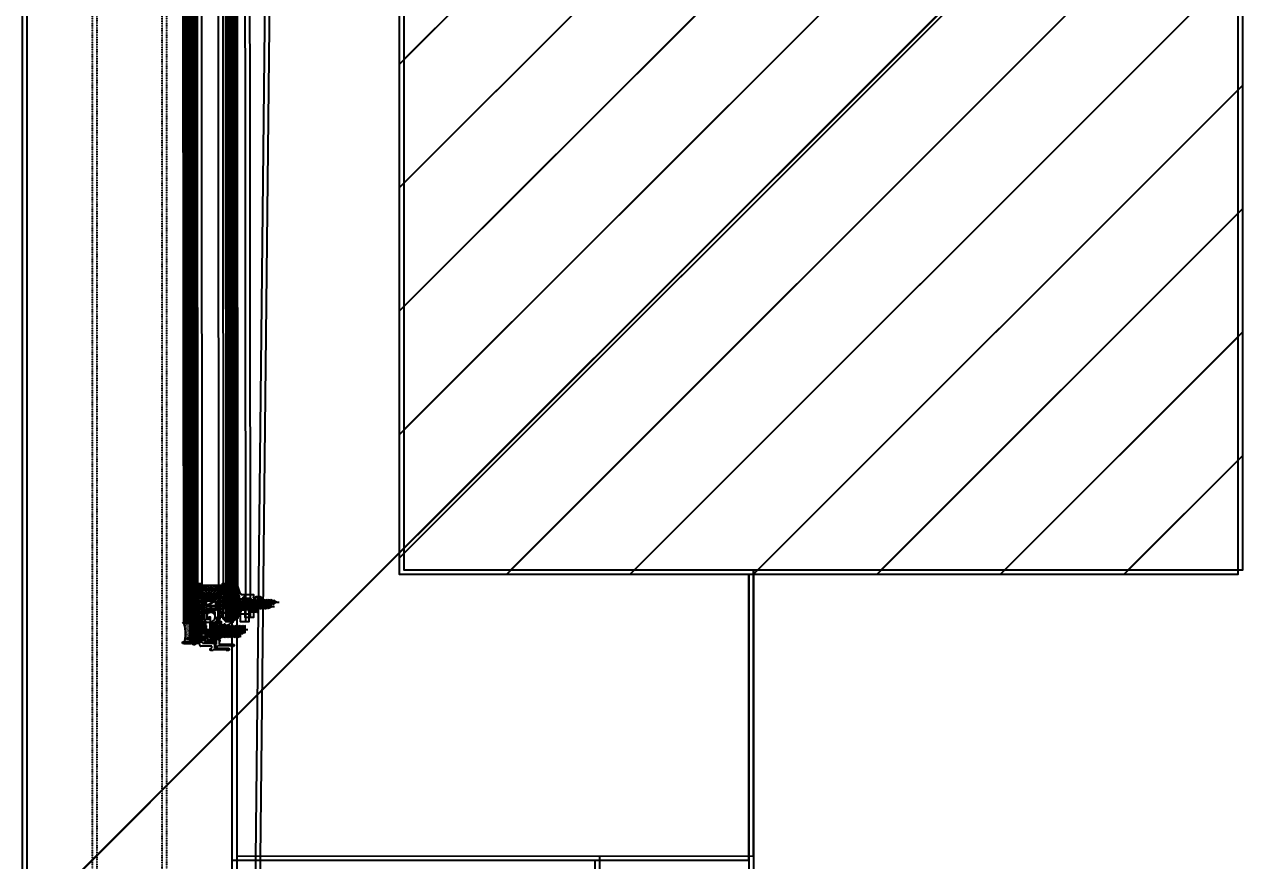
# Model space of a CAD drawing. Header units: inches. Extents: x 4821 to 127877, y 58012 to 433683.
# Drawn here: x 70949 to 71835, y 137078 to 137676 of the extents above; entities that cross this region are included whole.
import ezdxf

# ---------------------------------------------------------------- set-up
doc = ezdxf.new("R2010")
doc.units = ezdxf.units.IN
doc.header["$MEASUREMENT"] = 0
for name, pattern in [('$1$Center', [29.999999, 12, -6, 6, -6]), ('$1$DASHDOT', [25.4, 12.7, -6.35, 0, -6.35]), ('$1$DASHED', [19.05, 12.7, -6.35]), ('104-TYPICAL FLOOR$0$HIDDEN', [0.375, 0.25, -0.125])]:
    doc.linetypes.add(name, pattern=pattern)
for name, color, linetype in [('$1$ACC', 2, 'Continuous'), ('A-ANNO-DIMS', 90, 'Continuous'), ('A-ELV', 11, 'Continuous'), ('A-FURN-FIXD', 10, 'Continuous'), ('A-LIN-10', 8, 'Continuous'), ('A-WAL-CMU', 7, 'Continuous'), ('A-WALL', 53, 'Continuous'), ('A-WIN', 141, 'Continuous'), ('COL FISRT$0$COL GROUND$0$Cloums$0$A-COL-HAT', 8, 'Continuous'), ('COL FISRT$0$COL GROUND$0$Cloums$0$A-COL-RFC', 210, 'Continuous')]:
    doc.layers.add(name, color=color, linetype=linetype)
doc.styles.add('T25-100', font='calibri.ttf', dxfattribs={"width": 0.8, "height": 250})
doc.dimstyles.new('D100', dxfattribs={"dimtxt": 250, "dimasz": 100, "dimexe": 0.18, "dimexo": 0.0625, "dimgap": 90, "dimtad": 1, "dimdec": 0, "dimrnd": 5, "dimzin": 9, "dimdsep": 46, "dimtxsty": 'T25-100', "dimblk": 'ARCHTICK', "dimcen": 90, "dimse1": 1, "dimse2": 1, "dimclrd": 256, "dimclre": 90, "dimclrt": 7, "dimazin": 0, "dimtfac": 200, "dimtdec": 0, "dimtofl": 0, "dimtmove": 2, "dimatfit": 3, "dimldrblk": 'DOT', "dimfxl": 1, "dimtolj": 1, "dimarcsym": 0})
pattern_1 = [(45, (-1012680.1, -137253.6), (420.9495, 1543.4815), [1984.375, -396.875, 0, -396.875])]
pattern_2 = [(45, (-1012683.5, -137256.6), (420.9495, 1543.4815), [1984.375, -396.875, 0, -396.875])]

# ---------------------------------------------------------------- blocks, each defined once
blk = doc.blocks.new('COL FISRT')
at = {"layer": 'COL FISRT$0$COL GROUND$0$Cloums$0$A-COL-HAT'}
h = blk.add_hatch(dxfattribs=at)
h.set_pattern_fill('ANSI31', color=256, scale=500)
h.set_pattern_definition([(45, (1133291.507, -1550303.88), (-44.19417, 44.19417), [])])
h.paths.add_polyline_path([(1178802.91, -1535197.09), (1179402.91, -1535197.09), (1179402.91, -1535797.09), (1178802.91, -1535797.09)])
at = {"layer": 'COL FISRT$0$COL GROUND$0$Cloums$0$A-COL-RFC', "linetype": 'Continuous', "elevation": 0}
blk.add_lwpolyline([(1179402.91, -1535797.09), (1178802.91, -1535797.09), (1178802.91, -1535197.09), (1179402.91, -1535197.09)], close=True, dxfattribs=at)
blk = doc.blocks.new('nn win')
for points in [[(1073782.32, -1333384.73, 0.506094), (1073772.73, -1333379.14), (1073772.73, -1333381.77), (1073761.42, -1333381.77), (1073761.42, -1333384.73)], [(1074343.15, -1333384.71, -0.506094), (1074352.73, -1333379.12), (1074352.73, -1333381.76), (1074364.05, -1333381.76), (1074364.05, -1333384.71)], [(1073782.32, -1333396.73, -0.506094), (1073772.73, -1333402.32), (1073772.73, -1333399.68), (1073761.42, -1333399.68), (1073761.42, -1333396.73)], [(1074343.15, -1333396.71, 0.506094), (1074352.73, -1333402.3), (1074352.73, -1333399.66), (1074364.05, -1333399.66), (1074364.05, -1333396.71)]]:
    blk.add_hatch(color=2).paths.add_polyline_path(points)
at = {"color": 2}
for p, q in [((1073652.73, -1333363.23, -517.49), (1073642.73, -1333363.23, -517.49)), ((1074472.73, -1333363.21, -517.49), (1074482.73, -1333363.21, -517.49)), ((1073642.73, -1333473.23, -517.49), (1073652.73, -1333473.23, -517.49)), ((1074482.73, -1333473.21, -517.49), (1074472.73, -1333473.21, -517.49))]:
    blk.add_line(p, q, dxfattribs=at)
for p, q in [((1074352.73, -1333363.21, 517.48), (1073772.73, -1333363.23, -517.49)), ((1073772.73, -1333418.23, -517.49), (1074352.73, -1333418.21, 517.48)), ((1074432.73, -1333473.21, 703.03), (1073692.73, -1333473.23, -517.49))]:
    blk.add_line(p, q)
at = {"color": 2, "elevation": 1034.97}
for points in [[(1073652.73, -1333473.23), (1073692.73, -1333473.23), (1073692.73, -1333363.23), (1073692.73, -1333363.23), (1073692.73, -1333363.23), (1073652.73, -1333363.23)], [(1074472.73, -1333473.21), (1074432.73, -1333473.21), (1074432.73, -1333363.21), (1074432.73, -1333363.21), (1074432.73, -1333363.21), (1074472.73, -1333363.21)]]:
    blk.add_lwpolyline(points, close=True, dxfattribs=at)
at = {"color": 9, "elevation": 1034.97}
for points in [[(1073657.73, -1333468.23), (1073687.73, -1333468.23), (1073687.73, -1333368.23), (1073657.73, -1333368.23)], [(1074467.73, -1333468.21), (1074437.73, -1333468.21), (1074437.73, -1333368.21), (1074467.73, -1333368.21)]]:
    blk.add_lwpolyline(points, close=True, dxfattribs=at)
at = {"color": 2}
for points, elevation in [([(1073772.73, -1333384.73), (1073772.73, -1333363.23), (1073692.73, -1333363.23), (1073692.73, -1333418.23), (1073772.73, -1333418.23), (1073772.73, -1333396.73)], -517.49), ([(1074352.73, -1333384.71), (1074352.73, -1333363.21), (1074432.73, -1333363.21), (1074432.73, -1333418.21), (1074352.73, -1333418.21), (1074352.73, -1333396.71)], 517.48)]:
    blk.add_lwpolyline(points, dxfattribs=dict(at, elevation=elevation))
at = {"color": 9}
for points, elevation in [([(1073768.23, -1333384.73), (1073768.23, -1333367.73), (1073697.23, -1333367.73), (1073697.23, -1333413.73), (1073768.23, -1333413.73), (1073768.23, -1333396.73)], -517.49), ([(1074357.23, -1333384.71), (1074357.23, -1333367.71), (1074428.23, -1333367.71), (1074428.23, -1333413.71), (1074357.23, -1333413.71), (1074357.23, -1333396.71)], 517.48)]:
    blk.add_lwpolyline(points, dxfattribs=dict(at, elevation=elevation))
at = {"color": 2, "elevation": 1034.97}
for points in [[(1073782.32, -1333384.73, 0.506094), (1073772.73, -1333379.14), (1073772.73, -1333381.77), (1073761.42, -1333381.77), (1073761.42, -1333384.73)], [(1074343.15, -1333384.71, -0.506094), (1074352.73, -1333379.12), (1074352.73, -1333381.76), (1074364.05, -1333381.76), (1074364.05, -1333384.71)], [(1073782.32, -1333396.73, -0.506094), (1073772.73, -1333402.32), (1073772.73, -1333399.68), (1073761.42, -1333399.68), (1073761.42, -1333396.73)], [(1074343.15, -1333396.71, 0.506094), (1074352.73, -1333402.3), (1074352.73, -1333399.66), (1074364.05, -1333399.66), (1074364.05, -1333396.71)]]:
    blk.add_lwpolyline(points, format="xyb", close=True, dxfattribs=at)
at = {"elevation": 1034.97}
blk.add_lwpolyline([(1073751.42, -1333396.73), (1074374.05, -1333396.71), (1074374.05, -1333384.71), (1073751.42, -1333384.73)], close=True, dxfattribs=at)
blk = doc.blocks.new('kr')
at = {"layer": 'A-ELV'}
blk.add_line((1023877.47, -1333095.01), (1020301.59, -1333095.01, 0), dxfattribs=at)
at = {"layer": 'A-LIN-10', "linetype": '104-TYPICAL FLOOR$0$HIDDEN', "ltscale": 0.4}
for p, q in [((1020361.59, -1333145.01, 0), (1023817.47, -1333145.01)), ((1023757.47, -1333195.01), (1020421.59, -1333195.01, 0))]:
    blk.add_line(p, q, dxfattribs=at)
blk = doc.blocks.new('$1$M6x25')
at = {"color": 2, "linetype": '$1$Center', "ltscale": 10}
blk.add_line((-7.77, 0), (26.88, 0), dxfattribs=at)
at = {"color": 71}
for p, q in [((-6, 4.5), (-6, -4.5)), ((0, 5), (-5.5, 5)), ((0, 5), (0, -5)), ((0.82, 2.34), (0, 2.34)), ((1.19, 3), (0.82, 2.34)), ((0.82, 2.34), (1.88, -2.34)), ((1.85, 2.34), (1.19, 3)), ((1.85, 2.34), (2.91, -2.34)), ((2.82, 2.34), (1.85, 2.34)), ((3.19, 3), (2.82, 2.34)), ((2.82, 2.34), (3.88, -2.34)), ((3.85, 2.34), (3.19, 3)), ((3.85, 2.34), (4.91, -2.34)), ((4.82, 2.34), (3.85, 2.34)), ((5.19, 3), (4.82, 2.34)), ((4.82, 2.34), (5.88, -2.34)), ((5.85, 2.34), (5.19, 3)), ((5.85, 2.34), (6.91, -2.34)), ((6.82, 2.34), (5.85, 2.34)), ((7.19, 3), (6.82, 2.34)), ((6.82, 2.34), (7.88, -2.34)), ((7.85, 2.34), (7.19, 3)), ((7.85, 2.34), (8.91, -2.34)), ((8.82, 2.34), (7.85, 2.34)), ((9.19, 3), (8.82, 2.34)), ((8.82, 2.34), (9.88, -2.34)), ((9.85, 2.34), (9.19, 3)), ((9.85, 2.34), (10.91, -2.34)), ((10.82, 2.34), (9.85, 2.34)), ((11.19, 3), (10.82, 2.34)), ((10.82, 2.34), (11.88, -2.34)), ((11.85, 2.34), (11.19, 3)), ((11.85, 2.34), (12.91, -2.34)), ((12.82, 2.34), (11.85, 2.34)), ((13.19, 3), (12.82, 2.34)), ((12.82, 2.34), (13.88, -2.34)), ((13.85, 2.34), (13.19, 3)), ((13.85, 2.34), (14.91, -2.34)), ((14.82, 2.34), (13.85, 2.34)), ((15.19, 3), (14.82, 2.34)), ((14.82, 2.34), (15.88, -2.34)), ((15.85, 2.34), (15.19, 3)), ((15.85, 2.34), (16.91, -2.34)), ((16.82, 2.34), (15.85, 2.34)), ((17.19, 3), (16.82, 2.34)), ((16.82, 2.34), (17.88, -2.34)), ((17.85, 2.34), (17.19, 3)), ((17.85, 2.34), (18.91, -2.34)), ((18.82, 2.34), (17.85, 2.34)), ((19.19, 3), (18.82, 2.34)), ((18.82, 2.34), (19.88, -2.34)), ((19.85, 2.34), (19.19, 3)), ((19.85, 2.34), (20.91, -2.34)), ((20.82, 2.34), (19.85, 2.34)), ((21.19, 3), (20.82, 2.34)), ((20.82, 2.34), (21.88, -2.34)), ((21.85, 2.34), (21.19, 3)), ((21.85, 2.34), (22.91, -2.34)), ((22.82, 2.34), (21.85, 2.34)), ((23.19, 3), (22.82, 2.34)), ((22.82, 2.34), (23.88, -2.34)), ((23.85, 2.34), (23.19, 3)), ((23.85, 2.34), (24.91, -2.34)), ((24.82, 2.34), (23.85, 2.34)), ((25, 2.66), (24.82, 2.34)), ((24.82, 2.34), (25, 1.56)), ((25, 2.66), (25, -2.34)), ((0, -5), (-5.5, -5)), ((1.88, -2.34), (0, -2.34)), ((1.88, -2.34), (2.54, -3)), ((2.54, -3), (2.91, -2.34)), ((2.91, -2.34), (3.88, -2.34)), ((3.88, -2.34), (4.54, -3)), ((4.54, -3), (4.91, -2.34)), ((4.91, -2.34), (5.88, -2.34)), ((5.88, -2.34), (6.54, -3)), ((6.54, -3), (6.91, -2.34)), ((6.91, -2.34), (7.88, -2.34)), ((7.88, -2.34), (8.54, -3)), ((8.54, -3), (8.91, -2.34)), ((8.91, -2.34), (9.88, -2.34)), ((9.88, -2.34), (10.54, -3)), ((10.54, -3), (10.91, -2.34)), ((10.91, -2.34), (11.88, -2.34)), ((11.88, -2.34), (12.54, -3)), ((12.54, -3), (12.91, -2.34)), ((12.91, -2.34), (13.88, -2.34)), ((13.88, -2.34), (14.54, -3)), ((14.54, -3), (14.91, -2.34)), ((14.91, -2.34), (15.88, -2.34)), ((15.88, -2.34), (16.54, -3)), ((16.54, -3), (16.91, -2.34)), ((16.91, -2.34), (17.88, -2.34)), ((17.88, -2.34), (18.54, -3)), ((18.54, -3), (18.91, -2.34)), ((18.91, -2.34), (19.88, -2.34)), ((19.88, -2.34), (20.54, -3)), ((20.54, -3), (20.91, -2.34)), ((20.91, -2.34), (21.88, -2.34)), ((21.88, -2.34), (22.54, -3)), ((22.54, -3), (22.91, -2.34)), ((22.91, -2.34), (23.88, -2.34)), ((23.88, -2.34), (24.54, -3)), ((24.54, -3), (24.91, -2.34)), ((24.91, -2.34), (25, -2.34))]:
    blk.add_line(p, q, dxfattribs=at)
at = {"color": 71, "linetype": '$1$DASHED', "ltscale": 100}
for p, q in [((-6, 2.89), (-3, 2.89)), ((-6, 1.44), (-3, 1.44)), ((-6, -1.44), (-3, -1.44)), ((-6, -2.89), (-3, -2.89))]:
    blk.add_line(p, q, dxfattribs=at)
at = {"color": 71}
for centre, start, end in [((-5.5, 4.5), 90, 180), ((-5.5, -4.5), 180, 270)]:
    blk.add_arc(centre, 0.5, start, end, dxfattribs=at)
at = {"color": 71, "linetype": '$1$DASHED', "ltscale": 100}
for centre, radius, start, end in [((-4.2, 2.17), 1.4, 329.0209, 30.9791), ((-8.11, 0), 5.31, 344.22219, 15.77781), ((-4.2, -2.17), 1.4, 329.0209, 30.9791)]:
    blk.add_arc(centre, radius, start, end, dxfattribs=at)
blk = doc.blocks.new('$1$joint silicone 2')
h = blk.add_hatch()
h.set_pattern_fill('AR-SAND', color=11, scale=0.3)
h.set_pattern_definition([(37.5, (18049.9647, 8866.313), (-0.018898007, 0.578047131), [0, -0.456, 0, -0.51, 0, -0.4875]), (7.5, (18049.9647, 8866.313), (0.530933012, 0.84664382), [0, -0.246, 0, -0.411, 0, -0.1575]), (327.5, (18049.5957, 8866.313), (0.934242559, 0.001697716), [0, -0.15, 0, -0.54, 0, -0.705]), (317.5, (18049.5957, 8866.313), (0.90183798, 0.26330267), [0, -0.075, 0, -0.354, 0, -0.405])])
edge = h.paths.add_edge_path()
edge.add_line((-6.23, 1.18), (-6.21, 1.17))
edge.add_line((-6.21, 1.17), (-5.75, 0.91))
edge.add_line((-5.75, 0.91), (-5.19, 0.68))
edge.add_line((-5.19, 0.68), (-4.55, 0.49))
edge.add_line((-4.55, 0.49), (-3.83, 0.33))
edge.add_line((-3.83, 0.33), (-3.05, 0.21))
edge.add_line((-3.05, 0.21), (-2.21, 0.11))
edge.add_line((-2.21, 0.11), (-1.35, 0.05))
edge.add_line((-1.35, 0.05), (-0.45, 0.01))
edge.add_line((-0.45, 0.01), (0.45, -0.01))
edge.add_line((0.45, -0.01), (1.36, 0.01))
edge.add_line((1.36, 0.01), (2.25, 0.05))
edge.add_line((2.25, 0.05), (3.12, 0.11))
edge.add_line((3.12, 0.11), (3.95, 0.21))
edge.add_line((3.95, 0.21), (4.73, 0.33))
edge.add_line((4.73, 0.33), (5.45, 0.49))
edge.add_line((5.45, 0.49), (6.1, 0.68))
edge.add_line((6.1, 0.68), (6.66, 0.91))
edge.add_line((6.66, 0.91), (7.12, 1.17))
edge.add_line((7.12, 1.17), (7.13, 1.18))
edge.add_line((7.13, 1.18), (7.45, 0.83))
edge.add_line((7.45, 0.83), (7.45, -4.17))
edge.add_arc((0.45, -28.17), 25, 73.7398, 106.2602)
edge.add_line((-6.55, -4.17), (-6.55, 0.83))
edge.add_line((-6.55, 0.83), (-6.23, 1.18))
at = {"color": 11}
blk.add_lwpolyline([(-6.23, 1.18), (-6.21, 1.17), (-5.75, 0.91), (-5.19, 0.68), (-4.55, 0.49), (-3.83, 0.33), (-3.05, 0.21), (-2.21, 0.11), (-1.35, 0.05), (-0.45, 0.01), (0.45, -0.01), (1.36, 0.01), (2.25, 0.05), (3.12, 0.11), (3.95, 0.21), (4.73, 0.33), (5.45, 0.49), (6.1, 0.68), (6.66, 0.91), (7.12, 1.17), (7.13, 1.18), (7.45, 0.83), (7.45, -4.17, 0.142857), (-6.55, -4.17), (-6.55, 0.83)], format="xyb", close=True, dxfattribs=at)
blk = doc.blocks.new('$1$butile2')
h = blk.add_hatch(color=11)
h.dxf.hatch_style = 1
h.paths.add_polyline_path([(9.3, 0.2), (0, 0.2), (0, 0), (9.3, 0)])
at = {"color": 11}
blk.add_lwpolyline([(9.3, 0.2), (0, 0.2), (0, 0), (9.3, 0)], close=True, dxfattribs=at)
blk = doc.blocks.new('$1$inner silicone')
h = blk.add_hatch()
h.set_pattern_fill('DOTS', scale=4)
h.paths.add_polyline_path([(12.2, 0), (12.2, -0.2), (12.2, -4), (0, -4, 0.23607), (0, 0)])
at = {"color": 7}
blk.add_line((12.2, -0.2), (12.2, 0), dxfattribs=at)
blk.add_arc((-4, -2), 4.47, 333.43473, 26.56527, dxfattribs=at)
blk = doc.blocks.new('$1$outer silicone')
h = blk.add_hatch()
h.set_pattern_fill('DOTS', scale=4)
h.paths.add_polyline_path([(16.7, 0), (16.7, -5.8), (16.7, -6), (0, -6, 0.293351), (0, 0)])
at = {"color": 7}
blk.add_line((16.7, -5.8), (16.7, -6), dxfattribs=at)
blk.add_arc((-4.67, -3), 5.55, 327.30183, 32.69817, dxfattribs=at)
blk = doc.blocks.new('$1$GTSY500112')
at = {"layer": 'A-FURN-FIXD'}
blk.add_lwpolyline([(5.93, -11.75, 0.57735), (5.07, -11.75, -1), (4.2, -11.25), (4.49, -10.75, 0.965781), (3.64, -10.22, -0.138673), (1.56, -11.98, -1.037842), (1.37, -11.52, 0.283592), (2.23, -10.43, -0.584426), (2.31, -10.4, 1.39494), (2.44, -10), (1.75, -10, 0.111575), (1.32, -10.1, -0.09543), (-6.01, -12, -0.91232), (-6.08, -11.51, 0.076551), (-0.47, -9.14, 0.260148), (0, -8.29), (0, 0), (1.56, 0), (2.11, -0.24), (2.45, 0.05), (2.45, 1.67), (1.96, 1.89), (1.81, 2.1), (1.92, 2.38), (3.29, 3.53), (5.21, 3.03), (5.79, 3.03), (7.71, 3.53), (9.08, 2.38), (9.19, 2.1), (9.03, 1.89), (8.55, 1.67), (8.55, 0.05), (8.88, -0.24), (9.44, 0), (11, 0), (11, -8.29, 0.260148), (11.47, -9.14, 0.076551), (17.08, -11.51, -0.91232), (17, -12, -0.09543), (9.68, -10.1, 0.111575), (9.25, -10), (8.55, -10, 1.39494), (8.69, -10.4, -0.584426), (8.77, -10.43, 0.283592), (9.62, -11.52, -1.037842), (9.43, -11.98, -0.138673), (7.36, -10.22, 0.965781), (6.51, -10.75), (6.8, -11.25, -1)], format="xyb", close=True, dxfattribs=at)
for points in [[(4.13, -0.07), (3.64, 0.42), (3.64, 1.47), (4.13, 1.96), (6.87, 1.96), (7.36, 1.47), (7.36, 0.42), (6.87, -0.07)], [(4.01, -1.58), (4.5, -2.07), (4.5, -7.11), (4.01, -7.6), (3.19, -7.6), (2.7, -7.11), (2.7, -2.07), (3.19, -1.58)], [(7.81, -7.6), (6.99, -7.6), (6.5, -7.11), (6.5, -2.07), (6.99, -1.58), (7.81, -1.58), (8.3, -2.07), (8.3, -7.11)]]:
    blk.add_lwpolyline(points, close=True, dxfattribs=at)
blk = doc.blocks.new('$1$GTSY500502')
at = {"color": 151}
blk.add_lwpolyline([(-1.78, 2.38, -0.668179), (-2.07, 1.7), (-2.35, 1.7), (-2.35, 0), (-2.01, -0.29), (-1.68, 0), (0, 0), (0, -0.49), (-1, -0.49), (-1, -0.99), (1.91, -0.99, 0.15392), (2.48, -0.81, -0.807191), (2.77, -1.07, -0.191853), (2.18, -1.52, -0.072848), (0.68, -1.72), (0, -1.72), (0, -3), (-2.5, -3), (-2.5, -2.5, 0.414214), (-2.8, -2.2), (-8.2, -2.2, 0.414214), (-8.5, -2.5), (-8.5, -3), (-11, -3), (-11, -1.72), (-11.68, -1.72, -0.072848), (-13.18, -1.52, -0.191853), (-13.77, -1.07, -0.807191), (-13.48, -0.81, 0.15392), (-12.91, -0.99), (-10, -0.99), (-10, -0.49), (-11, -0.49), (-11, 0), (-9.32, 0), (-8.99, -0.29), (-8.65, 0), (-8.65, 1.7), (-8.93, 1.7, -0.668179), (-9.22, 2.38), (-7.8, 3.8), (-3.2, 3.8)], format="xyb", close=True, dxfattribs=at)
blk.add_lwpolyline([(-3.64, 0.49), (-4.13, 0), (-6.87, 0), (-7.36, 0.49), (-7.36, 1.47), (-6.87, 1.96), (-4.13, 1.96), (-3.64, 1.47)], close=True, dxfattribs=at)
blk = doc.blocks.new('$1$RHS4.2x22')
at = {"layer": 'A-FURN-FIXD', "linetype": '$1$DASHDOT'}
blk.add_line((4.78, 0), (-24, 0), dxfattribs=at)
at = {"layer": 'A-FURN-FIXD'}
for p, q in [((-22, 0), (-20.26, 1.09)), ((-19.72, -1.3), (-22, 0)), ((-19.98, 1.61), (-20.26, 1.09)), ((-19.72, -1.3), (-20.26, 1.09)), ((-19.45, 1.09), (-19.98, 1.61)), ((-18.23, 1.58), (-19.45, 1.09)), ((-18.91, -1.3), (-19.45, 1.09)), ((-17.85, 2.1), (-18.13, 1.58)), ((-17.42, -1.58), (-18.13, 1.58)), ((-17.33, 1.58), (-17.85, 2.1)), ((-16.14, 1.58), (-17.33, 1.58)), ((-16.61, -1.58), (-17.33, 1.58)), ((-15.85, 2.1), (-16.14, 1.58)), ((-15.42, -1.58), (-16.14, 1.58)), ((-15.33, 1.58), (-15.85, 2.1)), ((-14.61, -1.58), (-15.33, 1.58)), ((-14.14, 1.58), (-15.33, 1.58)), ((-13.85, 2.1), (-14.14, 1.58)), ((-13.43, -1.58), (-14.14, 1.58)), ((-13.33, 1.58), (-13.85, 2.1)), ((-12.62, -1.58), (-13.33, 1.58)), ((-12.14, 1.58), (-13.33, 1.58)), ((-11.86, 2.1), (-12.14, 1.58)), ((-11.43, -1.58), (-12.14, 1.58)), ((-11.33, 1.58), (-11.86, 2.1)), ((-10.62, -1.58), (-11.33, 1.58)), ((-10.15, 1.58), (-11.33, 1.58)), ((-9.86, 2.1), (-10.15, 1.58)), ((-9.43, -1.58), (-10.15, 1.58)), ((-9.86, 2.1), (-9.34, 1.58)), ((-8.62, -1.58), (-9.34, 1.58)), ((-8.15, 1.58), (-9.34, 1.58)), ((-7.86, 2.1), (-8.15, 1.58)), ((-7.43, -1.58), (-8.15, 1.58)), ((-7.34, 1.58), (-7.86, 2.1)), ((-6.63, -1.58), (-7.34, 1.58)), ((-6.15, 1.58), (-7.34, 1.58)), ((-5.86, 2.1), (-6.15, 1.58)), ((-5.44, -1.58), (-6.15, 1.58)), ((-5.34, 1.58), (-5.86, 2.1)), ((-4.63, -1.58), (-5.34, 1.58)), ((-4.15, 1.58), (-5.34, 1.58)), ((-3.87, 2.1), (-4.15, 1.58)), ((-3.44, -1.58), (-4.15, 1.58)), ((-3.44, -1.58), (-4.15, 1.58)), ((-3.34, 1.58), (-3.87, 2.1)), ((-2.63, -1.58), (-3.34, 1.58)), ((-2.16, 1.58), (-3.34, 1.58)), ((-1.87, 2.1), (-2.16, 1.58)), ((-1.44, -1.58), (-2.16, 1.58)), ((-1.35, 1.58), (-1.87, 2.1)), ((-0.63, -1.58), (-1.35, 1.58)), ((-0.16, 1.58), (-1.35, 1.58)), ((0, 1.87), (-0.16, 1.58)), ((0, 0.87), (-0.16, 1.58)), ((1.42, 4.1), (0, 4.1)), ((0, -4.1), (0, 4.1)), ((3.05, 0.46), (2.04, 0.46)), ((2.04, -0.46), (2.04, 0.46)), ((-19.72, -1.3), (-19.2, -1.82)), ((-19.2, -1.82), (-18.91, -1.3)), ((-17.42, -1.58), (-18.91, -1.3)), ((-17.42, -1.58), (-16.9, -2.1)), ((-16.9, -2.1), (-16.61, -1.58)), ((-15.42, -1.58), (-16.61, -1.58)), ((-15.42, -1.58), (-14.9, -2.1)), ((-14.9, -2.1), (-14.61, -1.58)), ((-13.43, -1.58), (-14.61, -1.58)), ((-13.43, -1.58), (-12.9, -2.1)), ((-12.9, -2.1), (-12.62, -1.58)), ((-11.43, -1.58), (-12.62, -1.58)), ((-11.43, -1.58), (-10.91, -2.1)), ((-10.91, -2.1), (-10.62, -1.58)), ((-9.43, -1.58), (-10.62, -1.58)), ((-9.43, -1.58), (-8.91, -2.1)), ((-8.91, -2.1), (-8.62, -1.58)), ((-7.43, -1.58), (-8.62, -1.58)), ((-7.43, -1.58), (-6.91, -2.1)), ((-6.91, -2.1), (-6.63, -1.58)), ((-5.44, -1.58), (-6.63, -1.58)), ((-5.44, -1.58), (-4.91, -2.1)), ((-4.91, -2.1), (-4.63, -1.58)), ((-3.44, -1.58), (-4.63, -1.58)), ((-3.44, -1.58), (-2.92, -2.1)), ((-2.92, -2.1), (-2.63, -1.58)), ((-1.44, -1.58), (-2.63, -1.58)), ((-1.44, -1.58), (-0.92, -2.1)), ((-0.92, -2.1), (-0.63, -1.58)), ((0, -1.58), (-0.63, -1.58)), ((1.42, -4.1), (0, -4.1)), ((3.05, -0.46), (2.04, -0.46))]:
    blk.add_line(p, q, dxfattribs=at)
for centre, start, end in [((-5.01, -0.91), 9.62942, 37.90566), ((-5.01, 0.91), 322.09434, 350.37058)]:
    blk.add_arc(centre, 8.15, start, end, dxfattribs=at)
blk = doc.blocks.new('FIRST SLAB EDGE')
at = {"extrusion": (-5.69003e-07, 1.56101e-06, 1)}
h = blk.add_hatch(dxfattribs=at)
h.set_pattern_fill('HEX', color=140, scale=3, angle=179.01621)
h.set_pattern_definition([(179.01620899, (636844.3996, -1337696.1835), (-0.011151949, -0.6494233088), [0.375, -0.75]), (299.01620899, (636844.3996, -1337696.1835), (0.56799305774, 0.3150537833), [0.375, -0.75]), (239.01620899, (636844.02466, -1337696.17706), (0.55684110875, -0.33436952553), [0.375, -0.75])])
edge = h.paths.add_edge_path()
edge.add_line((1179269.11, -1740124.68), (1179269.11, -1740128.93))
edge.add_arc((1179268.81, -1740128.93), 0.3, 1034.99978, 1079.99978, ccw=False)
edge.add_line((1179269.02, -1740129.14), (1179267.87, -1740130.29))
edge.add_arc((1179267.66, -1740130.08), 0.3, 989.99978, 1034.99978, ccw=False)
edge.add_line((1179267.66, -1740130.38), (1179251.66, -1740130.38))
edge.add_arc((1179251.66, -1740130.08), 0.3, 944.99978, 989.99978, ccw=False)
edge.add_line((1179251.45, -1740130.29), (1179250.3, -1740129.14))
edge.add_arc((1179250.51, -1740128.93), 0.3, 899.99978, 944.99978, ccw=False)
edge.add_line((1179250.21, -1740128.93), (1179250.21, -1740124.68))
edge.add_arc((1179250.51, -1740124.68), 0.3, 809.99978, 899.99978, ccw=False)
edge.add_line((1179250.51, -1740124.38), (1179268.81, -1740124.38))
edge.add_arc((1179268.81, -1740124.68), 0.3, 1079.99978, 1169.99978, ccw=False)
h = blk.add_hatch(dxfattribs=at)
h.set_pattern_fill('ANSI32', angle=179.01621)
h.set_pattern_definition([(224.016208986, (622690.8999, -1344893.7018), (0.2605731915, -0.26967871972), []), (224.016208986, (622690.72316, -1344893.69878), (0.2605731915, -0.26967871972), [])])
h.paths.add_polyline_path([(1179295.36, -1740140.63), (1179295.36, -1740139.13), (1179296.36, -1740139.13), (1179296.36, -1740136.68), (1179296.66, -1740136.38), (1179296.36, -1740136.08), (1179296.36, -1740133.63), (1179295.36, -1740133.63), (1179295.36, -1740132.13), (1179290.86, -1740132.13), (1179290.86, -1740133.13), (1179290.26, -1740133.13), (1179289.36, -1740132.23), (1179289.36, -1740132.44), (1179289.12, -1740132.99), (1179289.41, -1740133.32), (1179291.03, -1740133.32), (1179291.25, -1740132.84), (1179291.46, -1740132.69), (1179291.74, -1740132.79), (1179292.89, -1740134.16), (1179292.39, -1740136.09), (1179292.39, -1740136.66), (1179292.89, -1740138.59), (1179291.74, -1740139.96), (1179291.46, -1740140.06), (1179291.25, -1740139.91), (1179291.03, -1740139.42), (1179289.41, -1740139.42), (1179289.12, -1740139.76), (1179289.36, -1740140.31), (1179289.36, -1740140.53), (1179290.26, -1740139.63), (1179290.86, -1740139.63), (1179290.86, -1740140.63)])
at = {"ltscale": 0.5, "extrusion": (-5.69003e-07, 1.56101e-06, 1)}
h = blk.add_hatch(dxfattribs=at)
h.set_pattern_fill('ANSI38', color=21, scale=5, angle=179.01621, style=0)
h.set_pattern_definition([(224.01620899, (630235.1728, -1352179.8595), (0.4342886525, -0.44946453287), []), (314.01620899, (630235.1728, -1352179.8595), (1.3180418379, -0.46464041323), [1.5625, -0.9375])])
h.paths.add_polyline_path([(1179248.04, -1740162.08), (1179248.3, -1740162.55), (1179248.59, -1740162.92), (1179248.91, -1740163.2), (1179249.24, -1740163.41), (1179249.58, -1740163.54), (1179249.92, -1740163.61), (1179250.27, -1740163.62), (1179250.6, -1740163.59), (1179250.92, -1740163.5), (1179251.21, -1740163.38), (1179251.49, -1740163.23), (1179251.74, -1740163.05), (1179251.96, -1740162.86), (1179252.14, -1740162.65), (1179252.29, -1740162.43), (1179252.41, -1740162.21), (1179252.48, -1740161.99), (1179252.51, -1740161.77), (1179252.52, -1740161.54), (1179252.5, -1740161.3), (1179252.46, -1740161.03), (1179252.42, -1740160.74), (1179252.37, -1740160.41), (1179252.33, -1740160.04), (1179252.29, -1740159.62), (1179252.27, -1740159.17), (1179252.25, -1740158.67), (1179252.23, -1740158.15), (1179252.23, -1740157.6), (1179252.22, -1740157.04), (1179252.22, -1740156.46), (1179252.22, -1740155.88), (1179252.22, -1740155.3), (1179252.22, -1740154.72), (1179252.23, -1740154.16), (1179252.23, -1740153.61), (1179252.25, -1740153.09), (1179252.27, -1740152.59), (1179252.29, -1740152.14), (1179252.33, -1740151.72), (1179252.37, -1740151.35), (1179252.42, -1740151.02), (1179252.46, -1740150.73), (1179252.5, -1740150.46), (1179252.52, -1740150.22), (1179252.51, -1740149.99), (1179252.48, -1740149.77), (1179252.41, -1740149.55), (1179252.29, -1740149.33), (1179252.14, -1740149.11), (1179251.96, -1740148.9), (1179251.74, -1740148.71), (1179251.49, -1740148.53), (1179251.21, -1740148.38), (1179250.92, -1740148.26), (1179250.6, -1740148.17), (1179250.27, -1740148.14), (1179249.92, -1740148.15), (1179249.58, -1740148.22), (1179249.24, -1740148.35), (1179248.91, -1740148.56), (1179248.59, -1740148.84), (1179248.3, -1740149.21), (1179248.04, -1740149.68), (1179247.82, -1740150.24), (1179247.63, -1740150.88), (1179247.47, -1740151.6), (1179247.34, -1740152.38), (1179247.25, -1740153.21), (1179247.18, -1740154.08), (1179247.14, -1740154.97), (1179247.13, -1740155.88), (1179247.14, -1740156.79), (1179247.18, -1740157.68), (1179247.25, -1740158.55), (1179247.34, -1740159.38), (1179247.47, -1740160.16), (1179247.63, -1740160.88), (1179247.82, -1740161.52)])
at = {"layer": '$1$ACC', "color": 101, "extrusion": (-5.69003e-07, 1.56101e-06, 1), "elevation": 1205.89}
for points in [[(1179269.11, -1740124.08, -0.414214), (1179269.41, -1740124.38), (1179269.41, -1740129.06, -0.198912), (1179269.32, -1740129.27), (1179268, -1740130.59, -0.198912), (1179267.79, -1740130.68), (1179251.54, -1740130.68, -0.198912), (1179251.32, -1740130.59), (1179250, -1740129.27, -0.198912), (1179249.91, -1740129.06), (1179249.91, -1740124.38, -0.414214), (1179250.21, -1740124.08)], [(1179269.11, -1740124.68), (1179269.11, -1740128.93, -0.198912), (1179269.02, -1740129.14), (1179267.87, -1740130.29, -0.198912), (1179267.66, -1740130.38), (1179251.66, -1740130.38, -0.198912), (1179251.45, -1740130.29), (1179250.3, -1740129.14, -0.198912), (1179250.21, -1740128.93), (1179250.21, -1740124.68, -0.414214), (1179250.51, -1740124.38), (1179268.81, -1740124.38, -0.414214)]]:
    blk.add_lwpolyline(points, format="xyb", close=True, dxfattribs=at)
at = {"color": 165, "linetype": 'Continuous', "extrusion": (-5.69003e-07, -1.56101e-06, 1)}
for p, q in [((1179241.95, -1739307.87, 1209.28), (1179242.55, -1740147.87, 1209.28)), ((1179242.95, -1739306.87, 1209.28), (1179243.55, -1740147.87, 1209.28)), ((1179243.95, -1739306.86, 1209.28), (1179244.55, -1740147.87, 1209.28)), ((1179244.95, -1739306.86, 1209.28), (1179245.55, -1740147.87, 1209.28)), ((1179245.95, -1739306.86, 1209.28), (1179246.55, -1740147.87, 1209.28)), ((1179246.95, -1739306.86, 1209.28), (1179247.55, -1740147.87, 1209.28)), ((1179247.95, -1739306.86, 1209.28), (1179248.55, -1740147.87, 1209.28)), ((1179272.35, -1739311.36, 1209.28), (1179272.95, -1740147.87, 1209.28)), ((1179273.35, -1739311.36, 1209.28), (1179273.95, -1740147.87, 1209.28)), ((1179274.35, -1739311.36, 1209.28), (1179274.95, -1740147.87, 1209.28)), ((1179275.35, -1739311.36, 1209.28), (1179275.95, -1740147.87, 1209.28)), ((1179276.35, -1739311.36, 1209.28), (1179276.95, -1740147.87, 1209.28)), ((1179277.35, -1739311.36, 1209.28), (1179277.95, -1740147.87, 1209.28))]:
    blk.add_line(p, q, dxfattribs=at)
at = {"color": 31, "extrusion": (-5.69003e-07, -1.56101e-06, 1)}
blk.add_line((1179248.75, -1739332.86, 1209.28), (1179249.34, -1740147.87, 1209.28), dxfattribs=at)
at = {"color": 16, "linetype": 'Continuous', "extrusion": (-5.69003e-07, 1.56101e-06, 1)}
blk.add_line((1179271.16, -1740122.88, 1209.28), (1179271.36, -1740122.88, 1209.28), dxfattribs=at)
at = {"color": 52, "extrusion": (-5.69003e-07, 1.56101e-06, 1)}
for p, q in [((1179265.66, -1740139.08, 1209.28), (1179255.66, -1740132.38, 1209.28)), ((1179255.66, -1740139.08, 1209.28), (1179265.66, -1740132.38, 1209.28))]:
    blk.add_line(p, q, dxfattribs=at)
at = {"color": 165, "linetype": 'Continuous', "extrusion": (-5.69003e-07, 1.56101e-06, 1)}
for p, q in [((1179271.36, -1740144.38, 1209.28), (1179277.36, -1740144.38, 1209.28)), ((1179242.96, -1740148.87, 1209.28), (1179241.96, -1740147.87, 1209.28)), ((1179247.96, -1740148.88, 1209.28), (1179242.96, -1740148.87, 1209.28)), ((1179247.96, -1740148.88, 1209.28), (1179242.96, -1740148.88, 1209.28))]:
    blk.add_line(p, q, dxfattribs=at)
at = {"color": 7, "extrusion": (-5.69003e-07, 1.56101e-06, 1)}
blk.add_line((1179247.96, -1740148.88, 1209.28), (1179248.31, -1740149.2, 1209.28), dxfattribs=at)
blk.add_line((1179247.96, -1740148.88, 1209.28), (1179248.31, -1740149.2, 1209.28), dxfattribs=at)
at = {"color": 31, "extrusion": (-5.69003e-07, -1.56101e-06, 1), "elevation": 1211.33}
for points in [[(1179286.35, -1739324.85), (1179286.95, -1740147.87)], [(1179252.74, -1740147.87), (1179252.15, -1739332.85)], [(1179267.15, -1739331.65), (1179267.75, -1740147.87)]]:
    blk.add_lwpolyline(points, dxfattribs=at)
at = {"color": 16, "linetype": 'Continuous', "extrusion": (-5.69003e-07, 1.56101e-06, 1), "elevation": 1205.89}
blk.add_lwpolyline([(1179264.95, -1740147.9, 0.198912), (1179264.66, -1740148.61), (1179264.66, -1740148.88), (1179263.66, -1740148.88), (1179263.66, -1740147.08), (1179265.36, -1740145.38), (1179265.36, -1740140.78), (1179255.46, -1740140.78), (1179255.46, -1740147.38), (1179257.36, -1740147.38), (1179257.36, -1740148.88), (1179253.96, -1740148.88), (1179253.96, -1740132.18), (1179248.16, -1740132.18), (1179248.16, -1740122.88), (1179252.16, -1740122.88), (1179252.16, -1740123.88), (1179249.66, -1740123.88), (1179249.66, -1740130.68), (1179269.66, -1740130.68), (1179269.66, -1740123.88), (1179267.16, -1740123.88), (1179267.16, -1740122.88), (1179271.16, -1740122.88), (1179271.16, -1740132.18), (1179267.36, -1740132.18), (1179267.36, -1740144.38), (1179266.86, -1740144.38), (1179266.86, -1740145.38, -0.198912), (1179266.42, -1740146.44)], format="xyb", close=True, dxfattribs=at)
blk.add_lwpolyline([(1179265.86, -1740132.18), (1179265.86, -1740139.28), (1179255.46, -1740139.28), (1179255.46, -1740132.18)], close=True, dxfattribs=at)
at = {"color": 52, "extrusion": (-5.69003e-07, 1.56101e-06, 1), "elevation": 1205.89}
blk.add_lwpolyline([(1179265.66, -1740132.38), (1179265.66, -1740139.08), (1179255.66, -1740139.08), (1179255.66, -1740132.38)], close=True, dxfattribs=at)
at = {"color": 21, "linetype": 'Continuous', "extrusion": (-5.69003e-07, 1.56101e-06, 1), "elevation": 1205.89}
blk.add_lwpolyline([(1179272.16, -1740146.18, -0.414214), (1179271.16, -1740145.18), (1179271.16, -1740143.78), (1179271.16, -1740143.78), (1179271.16, -1740142.38), (1179271.16, -1740142.38), (1179271.16, -1740141.48, 0.414214), (1179270.46, -1740140.78), (1179268.86, -1740140.78), (1179268.86, -1740132.38), (1179267.56, -1740132.38), (1179267.56, -1740142.38), (1179267.56, -1740142.38), (1179267.56, -1740143.78), (1179267.56, -1740143.78), (1179267.56, -1740146.98, 0.414214), (1179270.56, -1740149.98), (1179272.24, -1740149.98, 0.231514), (1179278.35, -1740146.99, 0.624419), (1179277.96, -1740146.18)], format="xyb", close=True, dxfattribs=at)
at = {"color": 7, "extrusion": (-5.69003e-07, 1.56101e-06, 1), "elevation": 1205.89}
blk.add_lwpolyline([(1179260.38, -1740141.28), (1179257.58, -1740141.28, 1.010051), (1179256.16, -1740142.69), (1179256.16, -1740145.47, 1.010051), (1179257.58, -1740146.88), (1179258.36, -1740146.88), (1179258.36, -1740161.38), (1179263.36, -1740161.38), (1179263.36, -1740147.03, 1.08744)], format="xyb", close=True, dxfattribs=at)
at = {"color": 31, "extrusion": (-5.69003e-07, 1.56101e-06, 1), "elevation": 1205.89}
blk.add_lwpolyline([(1179289.36, -1740141.88), (1179289.36, -1740147.38), (1179283.36, -1740147.38), (1179283.36, -1740141.88)], dxfattribs=at)
at = {"color": 21, "extrusion": (-5.69003e-07, 1.56101e-06, 1)}
blk.add_lwpolyline([(1179248.04, -1740162.08), (1179248.3, -1740162.55), (1179248.59, -1740162.92), (1179248.91, -1740163.2), (1179249.24, -1740163.41), (1179249.58, -1740163.54), (1179249.92, -1740163.61), (1179250.27, -1740163.62), (1179250.6, -1740163.59), (1179250.92, -1740163.5), (1179251.21, -1740163.38), (1179251.49, -1740163.23), (1179251.74, -1740163.05), (1179251.96, -1740162.86), (1179252.14, -1740162.65), (1179252.29, -1740162.43), (1179252.41, -1740162.21), (1179252.48, -1740161.99), (1179252.51, -1740161.77), (1179252.52, -1740161.54), (1179252.5, -1740161.3), (1179252.46, -1740161.03), (1179252.42, -1740160.74), (1179252.37, -1740160.41), (1179252.33, -1740160.04), (1179252.29, -1740159.62), (1179252.27, -1740159.17), (1179252.25, -1740158.67), (1179252.23, -1740158.15), (1179252.23, -1740157.6), (1179252.22, -1740157.04), (1179252.22, -1740156.46), (1179252.22, -1740155.88), (1179252.22, -1740155.3), (1179252.22, -1740154.72), (1179252.23, -1740154.16), (1179252.23, -1740153.61), (1179252.25, -1740153.09), (1179252.27, -1740152.59), (1179252.29, -1740152.14), (1179252.33, -1740151.72), (1179252.37, -1740151.35), (1179252.42, -1740151.02), (1179252.46, -1740150.73), (1179252.5, -1740150.46), (1179252.52, -1740150.22), (1179252.51, -1740149.99), (1179252.48, -1740149.77), (1179252.41, -1740149.55), (1179252.29, -1740149.33), (1179252.14, -1740149.11), (1179251.96, -1740148.9), (1179251.74, -1740148.71), (1179251.49, -1740148.53), (1179251.21, -1740148.38), (1179250.92, -1740148.26), (1179250.6, -1740148.17), (1179250.27, -1740148.14), (1179249.92, -1740148.15), (1179249.58, -1740148.22), (1179249.24, -1740148.35), (1179248.91, -1740148.56), (1179248.59, -1740148.84), (1179248.3, -1740149.21), (1179248.04, -1740149.68), (1179247.82, -1740150.24), (1179247.63, -1740150.88), (1179247.47, -1740151.6), (1179247.34, -1740152.38), (1179247.25, -1740153.21), (1179247.18, -1740154.08), (1179247.14, -1740154.97), (1179247.13, -1740155.88), (1179247.14, -1740156.79), (1179247.18, -1740157.68), (1179247.25, -1740158.55), (1179247.34, -1740159.38), (1179247.47, -1740160.16), (1179247.63, -1740160.88), (1179247.82, -1740161.52)], close=True, dxfattribs=at)
at = {"color": 3, "linetype": '$1$Center', "ltscale": 50, "extrusion": (-5.69003e-07, 1.56101e-06, 1), "elevation": 1205.89}
blk.add_lwpolyline([(1179256.26, -1740162.38), (1179256.26, -1740162.78), (1179263.86, -1740162.78, -0.414214), (1179264.86, -1740163.78), (1179264.86, -1740166.38), (1179275.16, -1740166.38), (1179275.69, -1740167.04, -0.352941), (1179275.69, -1740167.42), (1179275.16, -1740168.08), (1179273.16, -1740168.08), (1179273.16, -1740167.58), (1179263.91, -1740167.58), (1179263.91, -1740168.08), (1179262.16, -1740168.08), (1179261.63, -1740167.42, -0.352941), (1179261.63, -1740167.04), (1179262.16, -1740166.38), (1179262.86, -1740166.38), (1179262.86, -1740164.78), (1179254.76, -1740164.78, -0.414214), (1179254.26, -1740164.28), (1179254.26, -1740162.88), (1179241.96, -1740162.88), (1179241.96, -1740161.88), (1179255.76, -1740161.88, -0.414214)], format="xyb", close=True, dxfattribs=at)
at = {"layer": 'A-WAL-CMU'}
for p, q in [((1179277.34, -1737934.84), (1179277.34, -1741934.84)), ((1179647.34, -1740318.17), (1179647.34, -1740113.53)), ((1179647.34, -1740113.53), (1179647.34, -1741564.84)), ((1179647.34, -1740147.87, 1209.28), (1179647.34, -1740318.17, 1209.28))]:
    blk.add_line(p, q, dxfattribs=at)
blk.add_lwpolyline([(1179647.34, -1739513.53), (1179997.34, -1739513.53), (1179997.34, -1740113.53), (1179647.34, -1740113.53)], dxfattribs=at)
at = {"layer": 'A-WAL-CMU', "elevation": 1209.28}
blk.add_lwpolyline([(1179277.34, -1740318.08), (1179647.34, -1740318.17)], dxfattribs=at)
at = {"color": 7, "extrusion": (5.69003e-07, -1.56101e-06, -1), "zscale": -1}
for name, p, rotation in [('$1$butile2', (-1179248.16, -1740122.88, -1205.89), 270.0002189598666), ('$1$outer silicone', (-1179253.96, -1740148.88, -1205.89), 90.00021895986652), ('$1$inner silicone', (-1179271.36, -1740144.38, -1205.89), 90.00021895986652), ('$1$RHS4.2x22', (-1179283.86, -1740136.38, -1205.89), 0.0002189598665669354), ('$1$joint silicone 2', (-1179247.14, -1740156.33, -1205.89), 90.00021895986652), ('$1$M6x25', (-1179258.36, -1740155.88, -1205.89), 180.0002189598666), ('$1$GTSY500502', (-1179266.36, -1740150.38, -1205.89), 90.00021895986652)]:
    blk.add_blockref(name, p, dxfattribs=dict(at, rotation=rotation))
at = {"color": 7, "extrusion": (-5.69003e-07, 1.56101e-06, 1), "rotation": 269.9997810401333}
for name, p in [('$1$butile2', (1179271.16, -1740122.88, 1205.89)), ('$1$GTSY500112', (1179289.36, -1740130.88, 1205.89))]:
    blk.add_blockref(name, p, dxfattribs=at)
at = {"layer": 'A-WAL-CMU', "xscale": -1.000000000000004, "rotation": 90}
blk.add_blockref('kr', (-153967.68, -717666.67, 2057.55), dxfattribs=at)
at = {"layer": 'A-WIN', "xscale": -1.000000000000004, "rotation": 90}
blk.add_blockref('nn win', (-153825.87, -666675.44, 1209.28), dxfattribs=at)
blk = doc.blocks.new('_ArchTick')
at = {"color": 0, "linetype": 'ByBlock', "const_width": 0.15}
blk.add_lwpolyline([(-0.5, -0.5), (0.5, 0.5)], dxfattribs=at)
blk = doc.blocks.new('*D175')
at = {"layer": 'A-ANNO-DIMS', "lineweight": -2, "transparency": 16777216}
blk.add_line((55985.71, 136246.74), (71100.38, 136246.74), dxfattribs=at)
at = {"layer": 'Defpoints', "color": 0, "transparency": 16777216}
for p in [(55985.71, 139761.64), (71100.38, 139761.64), (71100.38, 136246.74)]:
    blk.add_point(p, dxfattribs=at)
at = {"layer": 'A-ANNO-DIMS', "lineweight": -2, "transparency": 16777216, "xscale": 100, "yscale": 100, "zscale": 100, "rotation": 180}
blk.add_blockref('_ArchTick', (55985.71, 136246.74), dxfattribs=at)
at = {"layer": 'A-ANNO-DIMS', "lineweight": -2, "transparency": 16777216, "xscale": 100, "yscale": 100, "zscale": 100}
blk.add_blockref('_ArchTick', (71100.38, 136246.74), dxfattribs=at)
at = {"layer": 'A-ANNO-DIMS', "color": 7, "transparency": 16777216, "insert": (63543.04, 136463.86), "char_height": 250, "attachment_point": 5, "style": 'T25-100'}
blk.add_mtext('\\A1;15115', dxfattribs=at)
blk = doc.blocks.new('_Dot')
at = {"lineweight": -2}
blk.add_line((-0.5, 0), (-1, 0), dxfattribs=at)
at = {"const_width": 0.5}
blk.add_lwpolyline([(-0.25, 0, 1), (0.25, 0, 1)], format="xyb", close=True, dxfattribs=at)
blk = doc.blocks.new('*D371')
at = {"layer": 'A-ANNO-DIMS', "lineweight": -2, "transparency": 16777216}
blk.add_line((55982.31, 136243.76), (71096.98, 136243.76), dxfattribs=at)
at = {"layer": 'Defpoints', "color": 0, "transparency": 16777216}
for p in [(55982.31, 139758.65), (71096.98, 139758.65), (71096.98, 136243.76)]:
    blk.add_point(p, dxfattribs=at)
at = {"layer": 'A-ANNO-DIMS', "lineweight": -2, "transparency": 16777216, "xscale": 100, "yscale": 100, "zscale": 100, "rotation": 180}
blk.add_blockref('_ArchTick', (55982.31, 136243.76), dxfattribs=at)
at = {"layer": 'A-ANNO-DIMS', "lineweight": -2, "transparency": 16777216, "xscale": 100, "yscale": 100, "zscale": 100}
blk.add_blockref('_ArchTick', (71096.98, 136243.76), dxfattribs=at)
at = {"layer": 'A-ANNO-DIMS', "color": 7, "transparency": 16777216, "insert": (63539.64, 136460.87), "char_height": 250, "attachment_point": 5, "style": 'T25-100'}
blk.add_mtext('\\A1;15115', dxfattribs=at)

msp = doc.modelspace()

# ---------------------------------------------------------------- hatches: boundary and pattern name
at = {"layer": 'A-WALL'}
h = msp.add_hatch(dxfattribs=at)
h.set_pattern_fill('ANSI36', color=3, scale=250)
h.set_pattern_definition(pattern_2)
h.paths.add_polyline_path([(71097.59, 149081.27), (71097.59, 149082.53), (55984.23, 149082.53), (55984.23, 135459.97), (71097.59, 135459.97)])
h = msp.add_hatch(dxfattribs=at)
h.set_pattern_fill('ANSI36', color=3, scale=250)
h.set_pattern_definition(pattern_1)
h.paths.add_polyline_path([(71100.99, 149084.25), (71100.99, 149085.51), (55987.63, 149085.51), (55987.63, 135462.96), (71100.99, 135462.96)])
h = msp.add_hatch(dxfattribs=at)
h.set_pattern_fill('ANSI36', color=5, scale=250)
h.set_pattern_definition(pattern_2)
h.paths.add_polyline_path([(79540.25, 149083.77), (71097.59, 149081.27), (71097.59, 135459.97), (79540.26, 135462.47)])
h = msp.add_hatch(dxfattribs=at)
h.set_pattern_fill('ANSI36', color=5, scale=250)
h.set_pattern_definition(pattern_1)
h.paths.add_polyline_path([(79543.65, 149086.75), (71100.99, 149084.25), (71100.99, 135462.96), (79543.66, 135465.46)])

# ---------------------------------------------------------------- linework, layer by layer
at = {"layer": 'A-WALL', "color": 1, "elevation": 0}
for points in [[(71096.98, 135459.97), (55983.61, 135459.97), (55983.61, 149082.53), (71096.98, 149082.53)], [(71100.38, 135462.96), (55987.01, 135462.96), (55987.01, 149085.51), (71100.38, 149085.51)]]:
    msp.add_lwpolyline(points, close=True, dxfattribs=at)
at = {"layer": 'A-WALL', "elevation": 0}
for points in [[(71245.29, 149082.52), (85232.93, 149082.5), (85191.01, 147158.24), (87761.98, 147158.24), (87762.59, 135461.22), (71096.36, 135461.22), (71245.29, 149082.52)], [(71248.69, 149085.5), (85236.33, 149085.49), (85194.41, 147161.22), (87765.38, 147161.22), (87765.99, 135464.2), (71099.76, 135464.2), (71248.69, 149085.5)]]:
    msp.add_lwpolyline(points, dxfattribs=at)
at = {"layer": 'A-WALL', "color": 1, "elevation": 0}
for points in [[(79539.64, 149083.76), (71096.98, 149081.27), (71096.98, 135459.97), (79539.64, 135462.47), (79539.64, 149083.76)], [(79543.04, 149086.75), (71100.38, 149084.25), (71100.38, 135462.96), (79543.04, 135465.45), (79543.04, 149086.75)]]:
    msp.add_lwpolyline(points, dxfattribs=at)

# ---------------------------------------------------------------- block references
at = {"layer": 'A-WAL-CMU'}
for name, p in [('FIRST SLAB EDGE', (-1108180.36, 1877396.06)), ('FIRST SLAB EDGE', (-1108176.96, 1877399.04)), ('COL FISRT', (-1107582.53, 1673082.6, 0)), ('COL FISRT', (-1107585.93, 1673079.62, 0))]:
    msp.add_blockref(name, p, dxfattribs=at)

# ---------------------------------------------------------------- dimensions: what is measured, and where the dimension line sits
at = {"layer": 'A-ANNO-DIMS'}
for base, p1, p2, picture, middle in [((71100.38, 136246.74), (55985.71, 139761.64), (71100.38, 139761.64), '*D175', (63543.04, 136463.86)), ((71096.98, 136243.76), (55982.31, 139758.65), (71096.98, 139758.65), '*D371', (63539.64, 136460.87))]:
    dim = msp.add_linear_dim(base=base, p1=p1, p2=p2, dimstyle='D100', dxfattribs=at)
    dim.commit()
    dim.dimension.update_dxf_attribs({"geometry": picture, "text_midpoint": middle})

doc.saveas('drawing.dxf')
